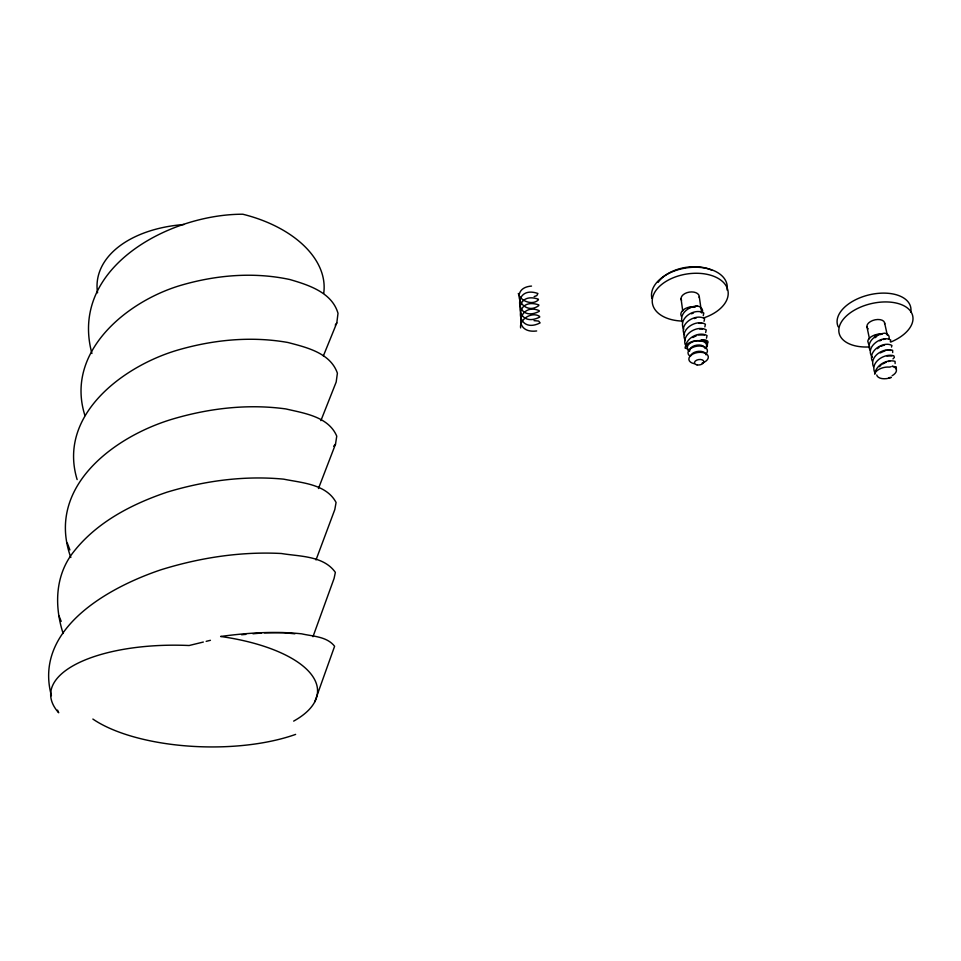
<?xml version="1.0" encoding="UTF-8"?>
<svg xmlns="http://www.w3.org/2000/svg" width="961" height="961" viewBox="0 0 961 961"><rect width="100%" height="100%" fill="white"/><g stroke="black" fill="none" stroke-linecap="round" stroke-linejoin="round"><path stroke-width="1.44" d="M689.469 351.27A10.775 6.295 -8.8 0 1 687.656 349.047L685.373 348.17C685.133 338.332 698.791 330.956 707.044 335.557L706.479 338.176M323.352 355.942L336.806 322.908L338.008 313.31C331.989 292.432 308.529 284.973 289.85 279.531C254.449 271.915 217.558 274.894 182.902 284.732C127.657 300.204 64.531 351.642 84.952 415.596M318.451 488.548L335.509 444.174L336.758 436.15C328.506 416.618 304.144 413.218 285.837 408.93C247.89 403.704 209.21 408.233 172.62 419.068C113.434 436.714 45.527 487.587 70.826 557.5M707.981 342.957L707.861 341.251L705.794 340.062L702.155 339.798L699.38 340.699A10.763 6.295 -8.8 0 0 685.373 348.17M312.974 636.711L334.08 578.45L335.365 572.396C323.641 555.614 299.556 556.551 281.369 553.5C240.67 551.386 199.912 557.692 161.076 569.741C108.605 587.339 33.179 629.023 51.426 695.74M314.764 701.854L334.608 646.272C326.872 636.386 312.878 636.41 301.634 633.828C274.63 630.981 247.457 632.867 220.622 636.47A133.495 53.936 1.8 0 1 293.658 721.11M316.001 559.951L334.812 509.558L336.074 502.459C326.272 484.056 301.85 482.854 283.663 479.155C244.37 475.395 204.693 480.764 167.022 492.176C130.876 504.429 95.235 522.952 71.895 554.089C54.933 577.261 54.549 607.064 63.138 633.503M320.89 420.642L336.182 382.034L337.395 373.18C330.392 352.855 306.379 347.353 287.904 342.488C251.253 335.99 213.486 339.714 177.905 350.032C123.32 365.925 57.444 414.984 77.132 479.587M890.294 341.648L890.727 340.014C881.994 334.644 864.275 347.377 872.36 357.216M891.496 347.089L891.928 345.467C883.591 340.675 867.663 351.029 872.288 361.144M892.697 352.555L892.625 350.309C883.724 347.317 869.08 356.471 873.453 366.646M895.123 363.558L895.051 361.348C886.787 358.933 875.675 365.288 874.726 374.165A10.607 5.73 -12.7 0 1 889.357 367.102L891.015 366.766M896.337 369.108L896.277 366.91L892.156 366.249A10.631 5.742 -12.7 0 1 892.108 375.727M335.245 325.082L336.806 322.908M703.248 315.737L703.8 313.046C694.791 307.352 677.493 318.523 683.812 329.299M704.053 321.31L704.605 318.632C695.584 312.998 678.25 324.121 684.568 334.921M704.857 326.908L705.41 324.241C696.377 318.668 679.019 329.755 685.337 340.566M705.662 332.53L706.227 329.887C697.614 324.89 682.094 333.791 685.109 344.422M333.647 446.24L335.509 444.174M879.387 366.706L880.913 365.264M892.961 358.885L893.898 358.045M875.027 337.719L876.72 336.47M877.369 348.663L879.075 347.401M692.809 337.539L696.641 335.581M880.252 352.915L885.73 350.453M882.642 364.003L886.342 362.117M879.711 340.867L881.561 340.05M880.889 346.356L884.54 344.951M691.548 313.815L693.482 312.962M702.371 312.337A10.631 6.415 -9.1 0 0 697.35 305.874L694.611 306.787A10.619 6.403 -9 0 0 680.832 314.367L681.337 316.325M880.372 334.596L882.162 334.032A10.463 5.838 -13.1 0 0 867.771 341.179L868.84 344.771M694.262 318.571L696.184 317.983M534.16 296.577L536.815 295.604L537.908 293.489C511.925 284.408 514.832 323.977 539.241 311.34L539.181 310.631C518.904 301.934 511.624 334.224 536.67 330.956M203.324 642.044L189.113 645.516A131.741 52.495 1.7 0 0 58.693 712.762L57.576 710.143M206.171 641.359L210.435 640.314M888.144 361.528L889.802 361.192M886.931 355.978L891.952 355.942M883.351 339.485L884.997 339.149M699.38 340.699L705.254 340.711M698.575 334.981L704.437 335.005M531.517 286.078C507.888 287.832 522.46 317.562 538.809 305.598L538.761 304.889C512.669 296.048 515.552 335.329 540.106 322.896L538.677 321.058L534.016 320.638M697.35 305.874C689.517 306.295 679.379 313.01 682.082 321.887M889.021 377.661L891.34 377.385A10.619 5.73 -12.7 0 1 876.756 374.982M241.595 634.753L245.86 634.38M252.971 633.767L261.5 633.035M887.387 350.116L890.751 350.429M699.596 328.95L702.587 328.998M698.791 323.292L701.782 323.352M264.335 632.782L283.327 632.686L294.907 633.792M701.218 312.481L701.866 312.986M874.618 372.183C870.258 361.985 884.937 352.879 893.838 355.81L894.367 357.216M869.981 350.212C865.861 341.239 876.997 333.767 884.925 333.167A10.487 5.85 -13.2 0 1 888.673 339.245M59.053 616.001L61.192 621.359M67.318 543.097L69.901 549.92M518.315 293.465C520.249 301.249 532.682 305.706 538.388 299.892L538.328 299.171C512.297 290.21 515.192 329.635 539.674 317.106L539.614 316.409C532.502 311.364 519.228 318.824 520.61 327.929M91.92 353.492C68.555 267.266 170.181 214.015 242.821 214.231A113.65 70.321 6 0 1 323.713 293.309M884.673 323.148L887.315 335.185M866.918 326.716L869.465 338.74M699.284 296.673L701.242 310.367M681.061 298.691L682.73 311.016M295.628 734.396A131.801 52.975 1.4 0 1 92.869 719.056M97.554 292.829A112.365 68.724 5.9 0 1 184.044 224.502M702.155 339.798A10.775 6.307 -8.8 0 1 706.515 347.474M689.517 350.957A9.766 5.718 -8.8 0 1 689.602 343.533A9.766 5.718 -8.8 0 1 701.914 341.071A9.766 5.718 -8.8 0 1 706.035 347.654M651.882 298.342A38.2 23.496 -9.3 0 1 688.749 267.59A38.2 23.496 -9.3 0 1 727.057 290.006M681.565 300.385A9.19 5.622 -9.2 0 1 689.313 292.108A9.19 5.622 -9.2 0 1 699.188 297.574M687.956 308.181A9.25 5.586 -9.1 0 1 690.683 307.328M693.566 307.015A9.25 5.586 -9.1 0 1 694.983 307.064M682.082 321.07A38.296 23.424 -9.2 0 1 657.768 288.156A38.296 23.424 -9.2 0 1 719.453 279.171A38.296 23.424 -9.2 0 1 703.644 317.935M689.662 350.729A7.82 4.565 -8.8 0 1 696.941 345.107A7.82 4.565 -8.8 0 1 705.158 348.615M690.238 356.255A9.79 5.694 -8.8 0 1 690.779 348.507A9.79 5.694 -8.8 0 1 703.788 346.729A9.79 5.694 -8.8 0 1 705.879 354.116M690.575 356.038A7.844 4.553 -8.7 0 1 698.635 351.306A7.844 4.553 -8.7 0 1 706.059 354.873M694.25 363.678A9.814 5.682 -8.7 0 1 691.187 355.138A9.814 5.682 -8.7 0 1 706.527 353.996A9.814 5.682 -8.7 0 1 702.131 363.09M658.093 282.402A34.332 21.178 -9.3 0 1 711.945 270.281M867.134 327.485A9.069 5.129 -13.4 0 1 875.159 319.797A9.069 5.129 -13.4 0 1 884.661 323.965M868.191 328.83A9.069 5.129 -13.4 0 1 867.567 328.206M874.318 335.918A9.117 5.081 -13.2 0 1 875.579 335.341M876.925 334.884A9.117 5.081 -13.2 0 1 881.129 334.236M869.861 346.909A37.779 21.358 -13.4 0 1 843.265 319.328A37.779 21.358 -13.4 0 1 903.172 305.394A37.779 21.358 -13.4 0 1 890.835 342.032M838.208 326.824A37.647 21.454 -13.5 0 1 871.363 294.366A37.647 21.454 -13.5 0 1 910.776 312.181M697.049 364.892A4.721 2.715 -8.7 0 0 703.836 361.6A4.721 2.715 -8.7 0 0 696.593 360.207A4.721 2.715 -8.7 0 0 697.049 364.892"/></g></svg>
